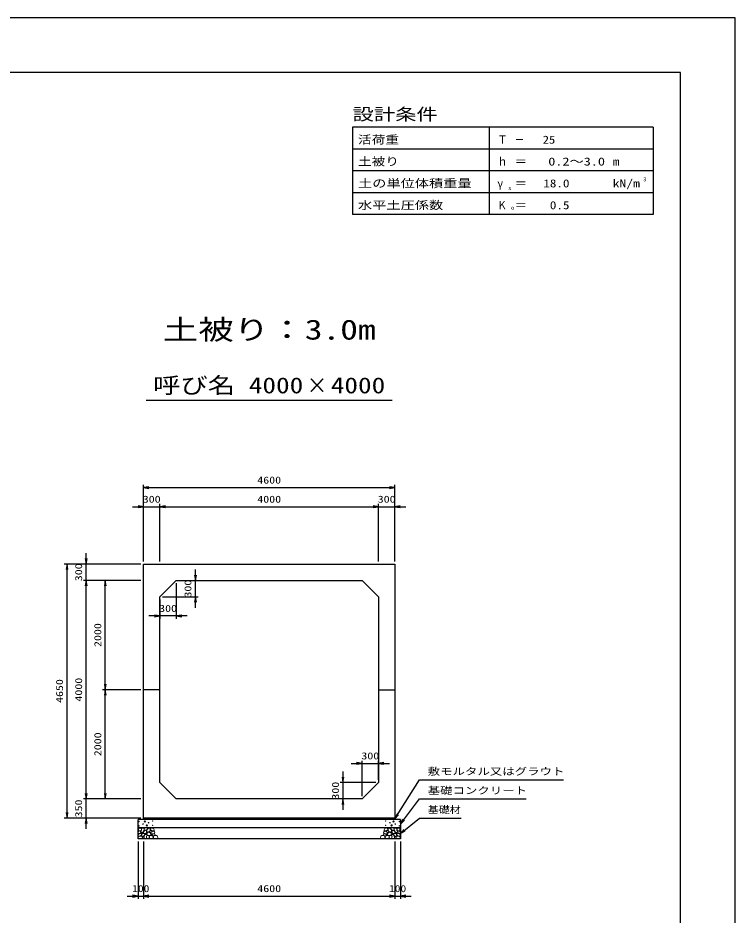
# Model space of a CAD drawing. Units: millimetres at full size. Extents: x 0 to 42050, y 0 to 29700.
# Drawn here: x 28927 to 42050, y 13273 to 29700 of the extents above; entities that cross this region are included whole.
import ezdxf
from ezdxf.enums import TextEntityAlignment as Align

# ---------------------------------------------------------------- set-up
doc = ezdxf.new("R2010")
doc.units = ezdxf.units.MM
for name, color, linetype, lineweight in [('D-DCR-HCHn', 4, 'Continuous', 9), ('D-STR-DIM', 7, 'Continuous', 25), ('D-STR-STRn', 1, 'Continuous', 25), ('D-STR-TXT', 7, 'Continuous', 25), ('D-TTL', 2, 'Continuous', 25), ('D-TTL-FRAM', 2, 'Continuous', 25), ('D-TTL-LINE', 7, 'Continuous', 25), ('D-TTL-TXT', 7, 'Continuous', 25)]:
    doc.layers.add(name, color=color, linetype=linetype, lineweight=lineweight)
doc.styles.add('ＭＳ ゴシック', font='')
doc.styles.get('ＭＳ ゴシック').set_extended_font_data('MS Gothic')

# ---------------------------------------------------------------- blocks, each defined once
blk = doc.blocks.new('open_arrow')
at = {"color": 0, "linetype": 'Continuous', "lineweight": -2}
blk.add_lwpolyline([(7.5, 1.25), (0, 0), (7.5, -1.25)], dxfattribs=at)

msp = doc.modelspace()

# ---------------------------------------------------------------- linework, layer by layer
at = {"layer": 'D-DCR-HCHn'}
for points in [[(31132.281, 14803.808), (31125.346, 14783.005), (31134.592, 14769.136), (31157.707, 14766.824), (31173.488, 14773.599), (31166.952, 14789.939), (31171.575, 14799.185), (31162.33, 14808.431), (31148.461, 14813.053)], [(31176.198, 14861.594), (31155.395, 14866.217), (31136.904, 14856.971), (31134.592, 14836.168), (31139.215, 14819.988), (31162.33, 14813.053), (31178.51, 14813.053), (31185.444, 14824.611), (31185.444, 14850.037)], [(31194.69, 14863.906), (31187.756, 14843.102), (31190.067, 14819.988), (31173.887, 14794.562), (31194.69, 14783.005), (31217.805, 14794.562), (31231.673, 14813.053), (31236.296, 14843.102), (31231.673, 14859.283), (31217.805, 14866.217)], [(31199.313, 14783.005), (31187.756, 14773.759), (31192.379, 14766.824), (31208.559, 14766.824), (31215.493, 14769.136), (31220.116, 14778.382), (31213.182, 14785.316)], [(31233.985, 14808.431), (31222.427, 14780.693), (31231.673, 14769.136), (31259.411, 14769.136), (31270.968, 14773.759), (31282.525, 14789.939), (31282.525, 14803.808), (31270.968, 14822.299), (31257.099, 14824.611)], [(31338.203, 14729.532), (31302.829, 14736.129), (31287.782, 14748.266), (31283.03, 14767.263), (31297.713, 14781.629), (31326.323, 14789.69), (31347.97, 14776.761), (31361.961, 14759.347), (31358.002, 14741.67)], [(31298.447, 14786.214), (31285.689, 14790.569), (31284.425, 14818.678), (31297.512, 14847.359), (31314.448, 14863.536), (31346.403, 14857.032), (31349.133, 14821.913), (31338.816, 14809.876), (31310.739, 14794.301)], [(31329.798, 14795.711), (31331.454, 14789.566), (31337.011, 14785.193), (31349.19, 14783.302), (31360.305, 14789.802), (31370.592, 14799.138), (31379.858, 14807.333), (31379.635, 14813.462), (31373.736, 14818.875), (31359.203, 14820.356), (31346.47, 14814.383), (31337.011, 14805.165), (31332.281, 14800.556)], [(31357.012, 14829.601), (31350.964, 14835.086), (31349.897, 14840.792), (31353.414, 14853.305), (31363.71, 14867.61), (31386.004, 14866.105), (31407.571, 14855.811), (31422.195, 14835.597), (31420.021, 14822.456), (31413.02, 14815.716), (31401.769, 14813.215), (31385.511, 14817.483), (31364.289, 14824.481)], [(31418.372, 14761.832), (31423.688, 14766.874), (31430.476, 14775.68), (31432.145, 14783.275), (31428.144, 14797.685), (31414.088, 14808.67), (31393.907, 14807.89), (31366.698, 14793.001), (31357.086, 14780.757), (31360.152, 14766.784), (31369.778, 14760.04), (31378.599, 14759.145), (31392.363, 14759.524), (31405.808, 14761.002)], [(35631.628, 14761.832), (35626.312, 14766.874), (35619.524, 14775.68), (35617.855, 14783.275), (35621.856, 14797.685), (35635.912, 14808.67), (35656.093, 14807.89), (35683.302, 14793.001), (35692.914, 14780.757), (35689.848, 14766.784), (35680.222, 14760.04), (35671.401, 14759.145), (35657.637, 14759.524), (35644.192, 14761.002)], [(35692.988, 14829.601), (35699.036, 14835.086), (35700.103, 14840.792), (35696.586, 14853.305), (35686.29, 14867.61), (35663.996, 14866.105), (35642.429, 14855.811), (35627.805, 14835.597), (35629.979, 14822.456), (35636.98, 14815.716), (35648.231, 14813.215), (35664.489, 14817.483), (35685.711, 14824.481)], [(35720.202, 14795.711), (35718.546, 14789.566), (35712.989, 14785.193), (35700.81, 14783.302), (35689.695, 14789.802), (35679.408, 14799.138), (35670.142, 14807.333), (35670.365, 14813.462), (35676.264, 14818.875), (35690.797, 14820.356), (35703.53, 14814.383), (35712.989, 14805.165), (35717.719, 14800.556)], [(35711.797, 14729.532), (35747.171, 14736.129), (35762.218, 14748.266), (35766.97, 14767.263), (35752.287, 14781.629), (35723.677, 14789.69), (35702.03, 14776.761), (35688.039, 14759.347), (35691.998, 14741.67)], [(35751.553, 14786.214), (35764.311, 14790.569), (35765.575, 14818.678), (35752.488, 14847.359), (35735.552, 14863.536), (35703.597, 14857.032), (35700.867, 14821.913), (35711.184, 14809.876), (35739.261, 14794.301)], [(35816.015, 14808.431), (35827.573, 14780.693), (35818.327, 14769.136), (35790.589, 14769.136), (35779.032, 14773.759), (35767.475, 14789.939), (35767.475, 14803.808), (35779.032, 14822.299), (35792.901, 14824.611)], [(35855.31, 14863.906), (35862.244, 14843.102), (35859.933, 14819.988), (35876.113, 14794.562), (35855.31, 14783.005), (35832.195, 14794.562), (35818.327, 14813.053), (35813.704, 14843.102), (35818.327, 14859.283), (35832.195, 14866.217)], [(35850.687, 14783.005), (35862.244, 14773.759), (35857.621, 14766.824), (35841.441, 14766.824), (35834.507, 14769.136), (35829.884, 14778.382), (35836.818, 14785.316)], [(35873.802, 14861.594), (35894.605, 14866.217), (35913.096, 14856.971), (35915.408, 14836.168), (35910.785, 14819.988), (35887.67, 14813.053), (35871.49, 14813.053), (35864.556, 14824.611), (35864.556, 14850.037)], [(35917.719, 14803.808), (35924.654, 14783.005), (35915.408, 14769.136), (35892.293, 14766.824), (35876.512, 14773.599), (35883.048, 14789.939), (35878.425, 14799.185), (35887.67, 14808.431), (35901.539, 14813.053)], [(31176.155, 14727.009), (31193.277, 14752.692), (31191.137, 14759.112), (31167.594, 14765.533), (31146.192, 14763.393), (31131.21, 14750.551), (31129.07, 14735.57), (31131.21, 14720.588), (31148.332, 14716.308)], [(31184.716, 14673.503), (31199.698, 14679.924), (31203.978, 14701.326), (31195.417, 14716.308), (31180.435, 14720.588), (31161.173, 14718.448), (31139.771, 14709.887), (31129.07, 14697.045), (31129.07, 14682.064), (31135.49, 14673.503), (31161.173, 14675.643)], [(31236.082, 14727.009), (31246.783, 14752.692), (31238.222, 14763.393), (31212.539, 14763.393), (31201.838, 14759.112), (31191.137, 14744.131), (31191.137, 14731.289), (31201.838, 14714.167), (31214.679, 14712.027)], [(31231.801, 14679.924), (31231.801, 14705.606), (31221.1, 14712.027), (31210.399, 14705.606), (31208.259, 14690.625), (31210.399, 14677.783), (31225.381, 14673.503)], [(31272.466, 14675.643), (31278.886, 14694.905), (31276.746, 14716.308), (31291.728, 14739.85), (31272.466, 14750.551), (31251.063, 14739.85), (31238.222, 14722.728), (31233.941, 14694.905), (31238.222, 14679.924), (31251.063, 14673.503)], [(31268.185, 14750.551), (31278.886, 14759.112), (31274.606, 14765.533), (31259.624, 14765.533), (31253.204, 14763.393), (31248.923, 14754.832), (31255.344, 14748.411)], [(31289.588, 14677.783), (31308.85, 14673.503), (31325.972, 14682.064), (31328.112, 14701.326), (31325.968, 14724.878), (31302.429, 14732.327), (31287.447, 14728.603), (31281.027, 14712.027), (31281.027, 14688.484)], [(31337.352, 14723.637), (31352.306, 14732.556), (31378.44, 14732.292), (31399.93, 14713.525), (31403.643, 14684.899), (31389.853, 14674.245), (31353.098, 14671.871), (31336.731, 14681.633), (31332.172, 14704.06)], [(31374.971, 14735.265), (31379.183, 14738.446), (31382.686, 14743.505), (31382.81, 14750.431), (31378.414, 14756.067), (31370.769, 14757.977), (31364.356, 14756.179), (31362.704, 14750.442), (31361.896, 14744.835), (31362.881, 14737.456), (31368.975, 14734.127)], [(31402.597, 14720.331), (31392.895, 14725.079), (31385.89, 14733.822), (31385.719, 14745.084), (31389.942, 14755.627), (31405.189, 14757.625), (31420.054, 14758.018), (31434.481, 14752.512), (31436.849, 14743.273), (31424.54, 14732.195), (31409.555, 14723.15)], [(31434.972, 14672.493), (31419.837, 14674.274), (31409.866, 14679.787), (31405.835, 14692.722), (31405.945, 14704.963), (31415.172, 14721.678), (31433.242, 14732.822), (31460.731, 14728.403), (31482.453, 14720.334), (31487.643, 14696.125), (31483.03, 14678.257), (31461.884, 14672.877)], [(35615.028, 14672.493), (35630.163, 14674.274), (35640.134, 14679.787), (35644.165, 14692.722), (35644.055, 14704.963), (35634.828, 14721.678), (35616.758, 14732.822), (35589.269, 14728.403), (35567.547, 14720.334), (35562.357, 14696.125), (35566.97, 14678.257), (35588.116, 14672.877)], [(35647.403, 14720.331), (35657.105, 14725.079), (35664.11, 14733.822), (35664.281, 14745.084), (35660.058, 14755.627), (35644.811, 14757.625), (35629.946, 14758.018), (35615.519, 14752.512), (35613.151, 14743.273), (35625.46, 14732.195), (35640.445, 14723.15)], [(35712.648, 14723.637), (35697.694, 14732.556), (35671.56, 14732.292), (35650.07, 14713.525), (35646.357, 14684.899), (35660.147, 14674.245), (35696.902, 14671.871), (35713.269, 14681.633), (35717.828, 14704.06)], [(35675.029, 14735.265), (35670.817, 14738.446), (35667.314, 14743.505), (35667.19, 14750.431), (35671.586, 14756.067), (35679.231, 14757.977), (35685.644, 14756.179), (35687.296, 14750.442), (35688.104, 14744.835), (35687.119, 14737.456), (35681.025, 14734.127)], [(35760.412, 14677.783), (35741.15, 14673.503), (35724.028, 14682.064), (35721.888, 14701.326), (35724.032, 14724.878), (35747.571, 14732.327), (35762.553, 14728.603), (35768.973, 14712.027), (35768.973, 14688.484)], [(35777.534, 14675.643), (35771.114, 14694.905), (35773.254, 14716.308), (35758.272, 14739.85), (35777.534, 14750.551), (35798.937, 14739.85), (35811.778, 14722.728), (35816.059, 14694.905), (35811.778, 14679.924), (35798.937, 14673.503)], [(35781.815, 14750.551), (35771.114, 14759.112), (35775.394, 14765.533), (35790.376, 14765.533), (35796.796, 14763.393), (35801.077, 14754.832), (35794.656, 14748.411)], [(35813.918, 14727.009), (35803.217, 14752.692), (35811.778, 14763.393), (35837.461, 14763.393), (35848.162, 14759.112), (35858.863, 14744.131), (35858.863, 14731.289), (35848.162, 14714.167), (35835.321, 14712.027)], [(35818.199, 14679.924), (35818.199, 14705.606), (35828.9, 14712.027), (35839.601, 14705.606), (35841.741, 14690.625), (35839.601, 14677.783), (35824.619, 14673.503)], [(35865.284, 14673.503), (35850.302, 14679.924), (35846.022, 14701.326), (35854.583, 14716.308), (35869.565, 14720.588), (35888.827, 14718.448), (35910.229, 14709.887), (35920.93, 14697.045), (35920.93, 14682.064), (35914.51, 14673.503), (35888.827, 14675.643)], [(35873.845, 14727.009), (35856.723, 14752.692), (35858.863, 14759.112), (35882.406, 14765.533), (35903.808, 14763.393), (35918.79, 14750.551), (35920.93, 14735.57), (35918.79, 14720.588), (35901.668, 14716.308)]]:
    msp.add_lwpolyline(points, close=True, dxfattribs=at)
for points in [[(31268.432, 14868.547), (31251.093, 14866.446), (31239.258, 14858.701), (31239.626, 14839.819), (31245.514, 14826.087), (31260.025, 14826.185), (31280.107, 14829.153), (31289.799, 14843.689), (31299.082, 14853.492), (31301.884, 14864.345), (31289.099, 14868.547), (31268.082, 14868.547)], [(35781.568, 14868.547), (35798.907, 14866.446), (35810.742, 14858.701), (35810.374, 14839.819), (35804.486, 14826.087), (35789.975, 14826.185), (35769.893, 14829.153), (35760.201, 14843.689), (35750.918, 14853.492), (35748.116, 14864.345), (35760.901, 14868.547), (35781.918, 14868.547)]]:
    msp.add_lwpolyline(points, dxfattribs=at)
for centre, radius in [((31141.091, 14986.145), 4.5), ((31250.004, 14986.145), 11.25), ((31316.563, 14962.459), 4.5), ((31392.197, 14995.221), 4.5), ((35657.803, 14995.221), 4.5), ((35733.437, 14962.459), 4.5), ((35799.996, 14986.145), 11.25), ((35908.909, 14986.145), 4.5), ((31142.803, 14905.879), 4.5), ((31218.437, 14938.641), 4.5), ((31284.996, 14914.955), 11.25), ((31393.909, 14914.955), 4.5), ((35656.091, 14914.955), 4.5), ((35765.004, 14914.955), 11.25), ((35831.563, 14938.641), 4.5), ((35907.197, 14905.879), 4.5)]:
    msp.add_circle(centre, radius, dxfattribs=at)
at = {"layer": 'D-STR-DIM'}
for p, q in [((31225, 19750), (31225, 21150)), ((31225, 21100), (35825, 21100)), ((35825, 19750), (35825, 21150)), ((31025, 20750), (31725, 20750)), ((31225, 19750), (31225, 20800)), ((31525, 19750), (31525, 20800)), ((31525, 19750), (31525, 20800)), ((31525, 20750), (35525, 20750)), ((35325, 20750), (36025, 20750)), ((35525, 19750), (35525, 20800)), ((35525, 19750), (35525, 20800)), ((35825, 19750), (35825, 20800)), ((30175, 19200), (30175, 19900)), ((31175, 19700), (29775, 19700)), ((29825, 15050), (29825, 19700)), ((31175, 19700), (30125, 19700)), ((32175, 18900), (32175, 19600)), ((31175, 19400), (30125, 19400)), ((31175, 19400), (30125, 19400)), ((30175, 15400), (30175, 19400)), ((31175, 19400), (30475, 19400)), ((30525, 17400), (30525, 19400)), ((31875, 19400), (32225, 19400)), ((31825, 19350), (31825, 18700)), ((31575, 19100), (32225, 19100)), ((31525, 19050), (31525, 18700)), ((32025, 18750), (31325, 18750)), ((31175, 17400), (30475, 17400)), ((31175, 17400), (30475, 17400)), ((30525, 15400), (30525, 17400)), ((35225, 15450), (35225, 16100)), ((35525, 15750), (35525, 16100)), ((35025, 16050), (35725, 16050)), ((34875, 15900), (34875, 15200)), ((35475, 15700), (34825, 15700)), ((30175, 14850), (30175, 15600)), ((31175, 15400), (30125, 15400)), ((31175, 15400), (30125, 15400)), ((31175, 15400), (30475, 15400)), ((35175, 15400), (34825, 15400)), ((31175, 15050), (29775, 15050)), ((31175, 15050), (30125, 15050)), ((31125, 14620), (31125, 13570)), ((31225, 14620), (31225, 13570)), ((31225, 14620), (31225, 13570)), ((35825, 14620), (35825, 13570)), ((35825, 14620), (35825, 13570)), ((35925, 14620), (35925, 13570)), ((30925, 13620), (31425, 13620)), ((31225, 13620), (35825, 13620)), ((35625, 13620), (36125, 13620))]:
    msp.add_line(p, q, dxfattribs=at)
at = {"layer": 'D-STR-STRn'}
for p, q in [((31225, 19700), (35825, 19700)), ((31225, 15050), (31225, 19700)), ((35825, 19700), (35825, 15050)), ((31525, 19100), (31825, 19400)), ((31825, 19400), (35225, 19400)), ((35225, 19400), (35525, 19100)), ((31525, 15700), (31525, 19100)), ((35525, 19100), (35525, 15700)), ((31525, 17400), (31225, 17400)), ((35525, 17400), (35825, 17400)), ((31825, 15400), (31525, 15700)), ((35525, 15700), (35225, 15400)), ((35225, 15400), (31825, 15400)), ((35925, 15020), (31125, 15020)), ((31125, 14670), (31125, 15020)), ((35825, 15050), (31225, 15050)), ((31225, 15050), (31225, 15020)), ((35825, 15050), (35825, 15020)), ((35925, 15020), (35925, 14670)), ((35925, 14870), (31125, 14870)), ((35925, 14670), (31125, 14670))]:
    msp.add_line(p, q, dxfattribs=at)
at = {"layer": 'D-STR-TXT'}
for points in [[(35825, 15035), (36275, 15750), (36375, 15750), (38908.756, 15750)], [(35925, 14940), (36275, 15400), (36375, 15400), (38226.523, 15400)], [(35925, 14765), (36275, 15050), (36375, 15050), (37039.721, 15050)]]:
    msp.add_lwpolyline(points, dxfattribs=at)
at = {"layer": 'D-TTL'}
for points in [[(0, 0), (42050, 0), (42050, 29700), (0, 29700)], [(1000, 1000), (41050, 1000), (41050, 28700), (1000, 28700)]]:
    msp.add_lwpolyline(points, close=True, dxfattribs=at)
at = {"layer": 'D-TTL-FRAM'}
for p, q in [((40550, 27700), (35050, 27700)), ((35050, 27700), (35050, 26100)), ((40550, 27700), (40550, 26100)), ((40550, 26100), (35050, 26100))]:
    msp.add_line(p, q, dxfattribs=at)
at = {"layer": 'D-TTL-LINE'}
for p, q in [((37550, 27700), (37550, 26100)), ((40550, 27300), (35050, 27300)), ((40550, 26900), (35050, 26900)), ((40550, 26500), (35050, 26500))]:
    msp.add_line(p, q, dxfattribs=at)
at = {"layer": 'D-TTL-TXT'}
msp.add_line((31275, 22700), (35775, 22700), dxfattribs=at)

# ---------------------------------------------------------------- block references
at = {"layer": 'D-STR-DIM', "xscale": 13.3, "yscale": 13.3}
for p in [(31225, 21100), (31525, 20750), (31525, 20750), (35825, 20750), (31825, 18750), (35525, 16050), (31225, 13620), (31225, 13620), (35925, 13620)]:
    msp.add_blockref('open_arrow', p, dxfattribs=at)
for p, rotation in [((35825, 21100), 180), ((31225, 20750), 180), ((35525, 20750), 180), ((35525, 20750), 180), ((30175, 19700), 90), ((29825, 19700), 270), ((30175, 19400), 270), ((30175, 19400), 270), ((30525, 19400), 270), ((32175, 19400), 90), ((32175, 19100), 270), ((31525, 18750), 180), ((30525, 17400), 90), ((30525, 17400), 270), ((35225, 16050), 180), ((34875, 15700), 90), ((30175, 15400), 90), ((30175, 15400), 90), ((30525, 15400), 90), ((34875, 15400), 270), ((29825, 15050), 90), ((30175, 15050), 270), ((31125, 13620), 180), ((35825, 13620), 180), ((35825, 13620), 180)]:
    msp.add_blockref('open_arrow', p, dxfattribs=dict(at, rotation=rotation))
at = {"layer": 'D-STR-TXT', "xscale": 13.3, "yscale": 13.3}
for p, rotation in [((35825, 15035), 57.8), ((35925, 14940), 52.7), ((35925, 14765), 39.2)]:
    msp.add_blockref('open_arrow', p, dxfattribs=dict(at, rotation=rotation))

# ---------------------------------------------------------------- texts
at = {"layer": 'D-STR-DIM', "style": 'ＭＳ ゴシック'}
for s, width, p in [('4600', 1.25, (33525, 21237.5)), ('300', 1.25, (31375, 20887.5)), ('4000', 1.25, (33525, 20887.5)), ('300', 1.25, (35675, 20887.5)), ('300', 1.25, (31675, 18887.5)), ('300', 1.25, (35375, 16187.5)), ('100', 1.2, (31175, 13757.5)), ('4600', 1.25, (33525, 13757.5)), ('100', 1.2, (35875, 13757.5))]:
    msp.add_text(s, height=128.3, dxfattribs=dict(at, width=width)).set_placement(p, align=Align.MIDDLE_CENTER)
at = {"layer": 'D-STR-DIM', "style": 'ＭＳ ゴシック', "width": 1.25}
for s, p in [('300', (30037.5, 19550)), ('300', (32037.5, 19250)), ('2000', (30387.5, 18400)), ('4650', (29687.5, 17375)), ('4000', (30037.5, 17400)), ('2000', (30387.5, 16400)), ('300', (34737.5, 15550)), ('350', (30037.5, 15225))]:
    msp.add_text(s, height=128.3, rotation=90, dxfattribs=at).set_placement(p, align=Align.MIDDLE_CENTER)
at = {"layer": 'D-STR-TXT', "style": 'ＭＳ ゴシック'}
for s, width, p in [('敷モルタル又はグラウト', 1.3, (36425, 15800)), ('基礎コンクリート', 1.3, (36425, 15450)), ('基礎材', 1.15, (36425, 15100))]:
    msp.add_text(s, height=128.3, dxfattribs=dict(at, width=width)).set_placement(p, align=Align.BOTTOM_LEFT)
at = {"layer": 'D-TTL-TXT', "style": 'ＭＳ ゴシック'}
for s, height, width, p in [('設計条件', 219.9, 1.3, (35050, 27760)), ('活荷重', 146.6, 1.25, (35150, 27353.333)), ('Ｔ', 146.6, 0.95, (37700, 27353.333)), ('－', 146.6, 0.85, (38020, 27353.333)), ('土被り', 146.6, 1.25, (35150, 26953.333)), ('ｈ', 146.6, 0.95, (37700, 26953.333)), ('m', 146.6, 1.25, (39810, 26953.333)), ('＝', 146.6, 1.1, (38020, 26953.333)), ('3', 73.31, 1.15, (40370, 26686.667)), ('土の単位体積重量', 146.6, 1.3, (35150, 26553.333)), ('γ', 146.6, 0.95, (37700, 26553.333)), ('＝', 146.6, 1.1, (38020, 26553.333)), ('kN/m', 146.6, 1.25, (39810, 26553.333)), ('s', 73.31, 1.15, (37900, 26526.667)), ('水平土圧係数', 146.6, 1.3, (35150, 26153.333)), ('Ｋ', 146.6, 0.85, (37700, 26153.333)), ('＝', 146.6, 1.1, (38020, 26153.333)), ('o', 73.31, 1.2, (37950, 26166.667))]:
    msp.add_text(s, height=height, dxfattribs=dict(at, width=width)).set_placement(p, align=Align.BOTTOM_LEFT)
for s, width, p in [('25', 1.15, (38760.102, 27353.333)), ('0.2～3.0', 1.3, (39669.746, 26953.333)), ('18.0', 1.2, (39020, 26553.333)), ('0.5', 1.2, (39020, 26153.333))]:
    msp.add_text(s, height=146.6, dxfattribs=dict(at, width=width)).set_placement(p, align=Align.BOTTOM_RIGHT)
for s, height, width, p in [('土被り：3.0m', 366.6, 1.3, (33525, 23700)), ('呼び名', 293.3, 1.25, (32150, 22737.5)), ('4000', 293.3, 1.25, (33650, 22737.5)), ('×', 293.3, 0.95, (34400, 22737.5)), ('4000', 293.3, 1.25, (35150, 22737.5))]:
    msp.add_text(s, height=height, dxfattribs=dict(at, width=width)).set_placement(p, align=Align.BOTTOM_CENTER)

doc.saveas('drawing.dxf')
